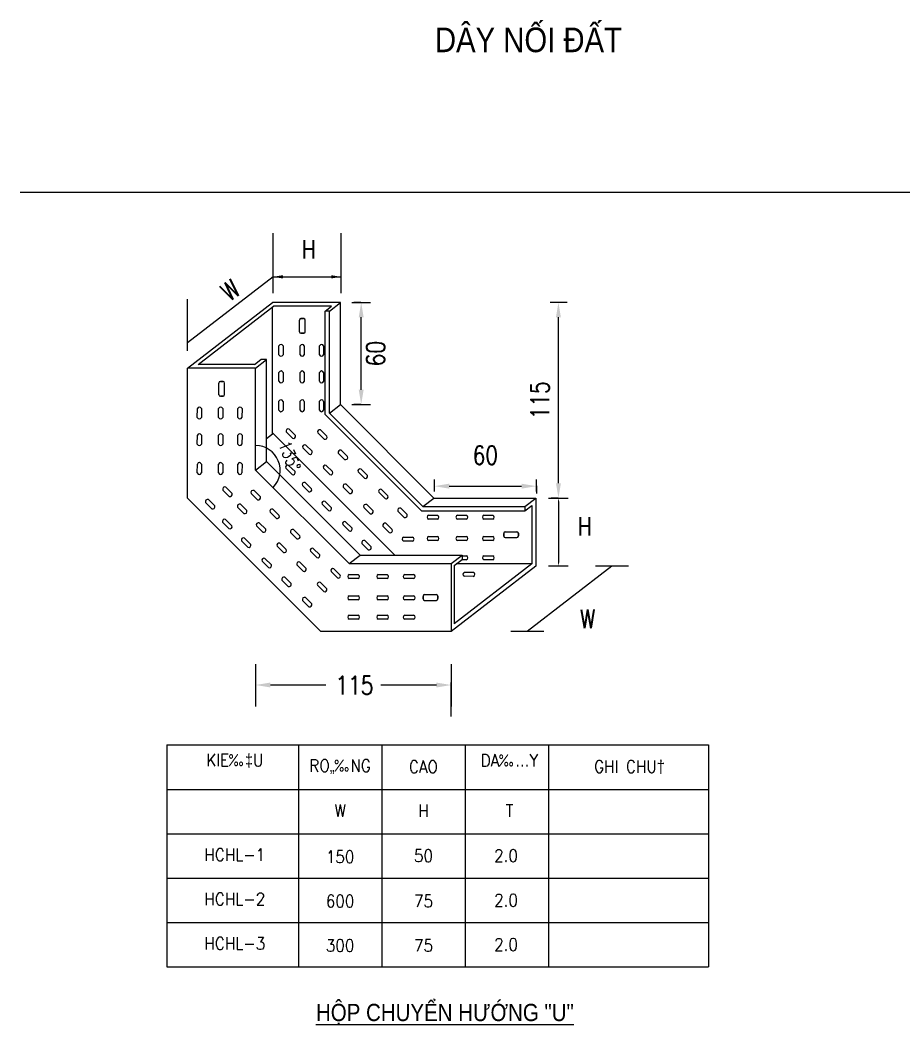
# Model space of a CAD drawing. Extents: x -5343388 to 7033982, y -486386 to 188356.
# Drawn here: x 561011 to 578941, y -111107 to -90713 of the extents above; entities that cross this region are included whole.
import ezdxf
from ezdxf.enums import TextEntityAlignment as Align

# ---------------------------------------------------------------- set-up
doc = ezdxf.new("R2010")
doc.units = 0
doc.header["$MEASUREMENT"] = 0
doc.layers.add('0-----TEXT DIEN', color=3, linetype='Continuous', lineweight=0)
for name, color, linetype in [('BTEXT', 5, 'Continuous'), ('Dim', 9, 'Continuous'), ('E-Text @ 1', 3, 'Continuous'), ('TRAYS', 6, 'Continuous')]:
    doc.layers.add(name, color=color, linetype=linetype)
doc.styles.add('ROMANS', font='romans.shx', dxfattribs={"width": 0.8, "height": 250, "bigfont": 'vns.shx'})
doc.styles.add('TEXT1', font='', dxfattribs={"width": 0.85, "height": 200})
doc.styles.get('TEXT1').set_extended_font_data('.VnArialH')
doc.dimstyles.new('KT-ARROW', dxfattribs={"dimtxt": 2.5, "dimasz": 2, "dimexe": 1, "dimexo": 0.0625, "dimgap": 0.09, "dimtad": 0, "dimdec": 4, "dimzin": 0, "dimdsep": 46, "dimtxsty": 'ROMANS', "dimcen": 0.09, "dimadec": 0, "dimazin": 0, "dimtfac": 1, "dimtdec": 4, "dimtmove": 2, "dimatfit": 3, "dimfxl": 1, "dimtvp": 1, "dimtolj": 1, "dimtzin": 0, "dimarcsym": 0})

# ---------------------------------------------------------------- blocks, each defined once
blk = doc.blocks.new('*D240')
at = {"layer": 'DEFPOINTS', "color": 0, "transparency": 16777216}
for p in [(565788, -97777), (565788, -99847), (565788, -99847), (566287, -99847), (567686, -101745)]:
    blk.add_point(p, dxfattribs=at)
at = {"layer": 'Dim', "color": 0, "lineweight": -2, "transparency": 16777216}
blk.add_arc((565788, -99847), 499, 315.2297, 89.7703, dxfattribs=at)
at = {"layer": 'Dim', "color": 0, "transparency": 16777216}
for points in [[(565790, -99349), (565790, -99348), (565788, -99348)], [(566143, -100199), (566142, -100199), (566141, -100200)]]:
    blk.add_solid(points, dxfattribs=at)
at = {"layer": 'Dim', "color": 0, "transparency": 16777216, "insert": (566480, -99561), "char_height": 250, "attachment_point": 5, "rotation": 292.5, "style": 'ROMANS'}
blk.add_mtext('\\A1;135°', dxfattribs=at)

msp = doc.modelspace()

# ---------------------------------------------------------------- linework, layer by layer
at = {"layer": 'BTEXT', "color": 7}
msp.add_line((561010.7426, -94204.22034), (633010.7426, -94204.22034), dxfattribs=at)
at = {"layer": 'Dim'}
for p, q in [((566142.11645, -96087.52347), (566141.87738, -95036.06234)), ((567521.87738, -96255.52992), (567521.87738, -95036.06234)), ((566142.07868, -96255.52992), (566142.07868, -95587.2444)), ((566142.07868, -95921.38716), (564408.44043, -97262.79248)), ((564408.47821, -97428.92879), (564408.23914, -96377.46766)), ((567739.37581, -96445.93793), (568121.37235, -96445.93793)), ((567920.99908, -96445.93793), (567780.37408, -96445.93793)), ((572107.28061, -96445.93793), (571762.28061, -96445.93793)), ((571922.66685, -96445.93793), (571782.04185, -96445.93793)), ((567930.37408, -98215.93793), (567930.37408, -96745.93793)), ((571932.04185, -100113.43793), (571932.04185, -96745.93793)), ((567739.37581, -98515.93793), (568121.37235, -98515.93793)), ((567920.99908, -98515.93793), (567780.37408, -98515.93793)), ((569415.6708, -100280.83841), (569415.6708, -100036.98428)), ((571485.6708, -100280.83841), (571485.6708, -100036.98428)), ((569715.6708, -100172.92843), (571185.6708, -100172.92843)), ((571485.6708, -100168.28635), (571485.6708, -100322.92843)), ((571731.24877, -100413.43793), (572132.83493, -100413.43793)), ((571922.66685, -100413.43793), (571782.04185, -100413.43793)), ((571929.8856, -100413.43793), (571897.54185, -100413.43793)), ((571932.04185, -100482.43793), (571932.04185, -101724.43793)), ((573018.51313, -101793.43793), (571297.6832, -103124.93279)), ((572132.83493, -101793.43793), (571731.24877, -101793.43793)), ((571929.8856, -101793.43793), (571897.54185, -101793.43793)), ((573352.65589, -101793.43793), (572684.37038, -101793.43793)), ((571638.186, -103124.93279), (570969.90048, -103124.93279)), ((565788.23914, -103787.52632), (565788.23914, -104643.89996)), ((569755.73914, -103787.52632), (569755.73914, -104643.89996)), ((566088.23914, -104208.6687), (566091.04351, -104208.6687)), ((567214.45342, -104208.6687), (566091.04351, -104208.6687)), ((569455.73914, -104208.6687), (568332.32922, -104208.6687)), ((569755.73914, -104845.94439), (569755.73914, -104155.94439)), ((563985.85349, -105421.68776), (574976.35349, -105421.68776)), ((563985.85349, -105421.68776), (563985.85349, -109927.68776)), ((566658.85349, -105421.68776), (566658.85349, -109927.68776)), ((568349.35349, -105421.68776), (568349.35349, -109927.68776)), ((570039.85349, -105421.68776), (570039.85349, -109927.68776)), ((571727.35349, -105421.68776), (571727.35349, -109927.68776)), ((574976.35349, -105421.68776), (574976.35349, -109927.68776)), ((563985.85349, -106327.68776), (574976.35349, -106327.68776)), ((563985.85349, -107227.68776), (574976.35349, -107227.68776)), ((563985.85349, -107227.68776), (574976.35349, -107227.68776)), ((563985.85349, -108127.68776), (574976.35349, -108127.68776)), ((563985.85349, -109027.68776), (574976.35349, -109027.68776)), ((563985.85349, -109927.68776), (574976.35349, -109927.68776))]:
    msp.add_line(p, q, dxfattribs=at)
at = {"layer": 'Dim', "color": 7}
msp.add_line((566142.07868, -95924.11667), (567521.87738, -95924.11667), dxfattribs=at)
at = {"layer": 'Dim'}
for points in [[(566080.67082, -95954.88828), (566094.85539, -95972.99347), (566142.07868, -95921.38716)], [(567880.37408, -96745.93793), (567980.37408, -96745.93793), (567930.37408, -96445.93793)], [(571882.04185, -96745.93793), (571982.04185, -96745.93793), (571932.04185, -96445.93793)], [(564454.31176, -97209.98082), (564468.96033, -97227.71269), (564408.44043, -97262.79248)], [(567880.37408, -98215.93793), (567980.37408, -98215.93793), (567930.37408, -98515.93793)], [(569715.6708, -100122.92843), (569715.6708, -100222.92843), (569415.6708, -100172.92843)], [(571185.6708, -100122.92843), (571185.6708, -100222.92843), (571485.6708, -100172.92843)], [(571882.04185, -100113.43793), (571982.04185, -100113.43793), (571932.04185, -100413.43793)], [(571920.54185, -100482.43793), (571943.54185, -100482.43793), (571932.04185, -100413.43793)], [(571920.54185, -101724.43793), (571943.54185, -101724.43793), (571932.04185, -101793.43793)], [(572957.10528, -101826.93905), (572971.28985, -101845.04424), (573018.51313, -101793.43793)], [(571343.55452, -103072.12113), (571358.2031, -103089.853), (571297.6832, -103124.93279)], [(566088.23914, -104158.6687), (566088.23914, -104258.6687), (565788.23914, -104208.6687)], [(569455.73914, -104158.6687), (569455.73914, -104258.6687), (569755.73914, -104208.6687)]]:
    msp.add_solid(points, dxfattribs=at)
at = {"layer": 'TRAYS', "color": 7}
for p, q in [((566142.07868, -96249.27992), (566142.07868, -95824.11667)), ((567521.87738, -96249.27992), (567521.87738, -95824.11667)), ((566342.07868, -95924.11667), (567321.87738, -95924.11667))]:
    msp.add_line(p, q, dxfattribs=at)
at = {"layer": 'TRAYS'}
for p, q in [((564408.23914, -97777.43279), (566129.06907, -96445.93793)), ((567509.06907, -96445.93793), (566129.06907, -96445.93793)), ((567286.1293, -96618.43793), (567509.06907, -96445.93793)), ((567509.06907, -98515.93793), (567509.06907, -96445.93793)), ((564622.34569, -97702.20738), (566148.49558, -96521.34651)), ((566129.677, -99119.68793), (566129.08963, -96536.36189)), ((567325.69702, -96521.34651), (566148.49558, -96521.34651)), ((567200.21563, -96618.43793), (567325.69702, -96521.34651)), ((567200.21563, -98719.28535), (567200.21563, -96618.43793)), ((567286.1293, -96618.43793), (567200.21563, -96618.43793)), ((567286.1293, -98688.43793), (567286.1293, -96618.43793)), ((566677.74021, -97040.80196), (566677.74021, -96801.03836)), ((566707.74021, -96772.79136), (566757.89793, -96772.79136)), ((566764.27348, -96772.79136), (566714.11576, -96772.79136)), ((566794.27348, -97040.80196), (566794.27348, -96801.03836)), ((566707.74021, -97069.04896), (566757.89793, -97069.04896)), ((566764.27348, -97069.04896), (566714.11576, -97069.04896)), ((565766.5832, -97702.20738), (565892.30131, -97604.93279)), ((565788.23914, -97777.43279), (566011.17891, -97604.93279)), ((566011.17891, -97604.93279), (565892.30131, -97604.93279)), ((566011.17891, -99674.93279), (566011.17891, -97604.93279)), ((564408.8399, -100419.64827), (564408.23914, -97777.43279)), ((565788.23914, -97777.43279), (564408.23914, -97777.43279)), ((565766.5832, -97702.20738), (564622.34569, -97702.20738)), ((565788.23914, -99847.43279), (565788.23914, -97777.43279)), ((565043.16028, -98316.96273), (565043.16028, -98077.19913)), ((565073.16028, -98048.95214), (565123.318, -98048.95214)), ((565129.69355, -98048.95214), (565079.53583, -98048.95214)), ((565159.69355, -98316.96273), (565159.69355, -98077.19913)), ((565073.16028, -98345.20973), (565123.318, -98345.20973)), ((565129.69355, -98345.20973), (565079.53583, -98345.20973)), ((567286.1293, -98688.43793), (567509.06907, -98515.93793)), ((567286.1293, -98688.43793), (569183.6293, -100585.93793)), ((567509.06907, -98515.93793), (569406.56907, -100413.43793)), ((567200.21563, -98719.28535), (569153.11821, -100672.18793)), ((566129.66983, -99088.1534), (568613.94922, -101572.43279)), ((566129.677, -99119.68793), (566011.17891, -99210.01263)), ((565788.23914, -99847.43279), (566011.17891, -99674.93279)), ((566011.17891, -99674.93279), (567908.67891, -101572.43279)), ((565788.23914, -99847.43279), (567685.73914, -101744.93279)), ((564408.8399, -100419.64827), (567114.12442, -103124.93279)), ((569183.6293, -100585.93793), (569406.56907, -100413.43793)), ((569406.56907, -100413.43793), (571476.56907, -100413.43793)), ((571253.6293, -100585.93793), (571476.56907, -100413.43793)), ((571476.56907, -100413.43793), (571476.56907, -101793.43793)), ((571476.56907, -100413.43793), (571476.56907, -100499.68793)), ((569153.11821, -100672.18793), (571253.6293, -100672.18793)), ((569183.6293, -100585.93793), (571253.6293, -100585.93793)), ((571253.6293, -100672.18793), (571390.31907, -100566.424)), ((571253.6293, -100585.93793), (571253.6293, -100672.18793)), ((571390.31907, -100566.424), (571390.31907, -101751.12004)), ((570822.54214, -101127.70698), (570822.54214, -101177.86471)), ((570822.54214, -101184.24026), (570822.54214, -101134.08253)), ((570850.78913, -101097.70698), (571090.55273, -101097.70698)), ((571118.79973, -101127.70698), (571118.79973, -101177.86471)), ((571118.79973, -101184.24026), (571118.79973, -101134.08253)), ((570850.78913, -101214.24026), (571090.55273, -101214.24026)), ((567685.73914, -101744.93279), (567908.67891, -101572.43279)), ((567685.73914, -101744.93279), (569755.73914, -101744.93279)), ((567908.67891, -101572.43279), (569755.73914, -101572.43279)), ((567908.67891, -101572.43279), (569755.73914, -101572.43279)), ((567908.67891, -101572.43279), (569755.73914, -101572.43279)), ((567908.67891, -101572.43279), (569755.73914, -101572.43279)), ((567908.67891, -101572.43279), (569755.73914, -101572.43279)), ((567908.67891, -101572.43279), (569978.67891, -101572.43279)), ((569755.73914, -101744.93279), (569978.67891, -101572.43279)), ((569755.73914, -101744.93279), (569755.73914, -103124.93279)), ((569817.0369, -101783.75355), (569978.67891, -101658.68279)), ((571390.31907, -101751.12004), (569817.0369, -102968.4496)), ((571390.31907, -101751.12004), (569859.2126, -101751.12004)), ((569978.67891, -101572.43279), (569978.67891, -101658.68279)), ((571476.56907, -101793.43793), (569755.73914, -103124.93279)), ((569817.0369, -101783.75355), (569817.0369, -102968.4496)), ((569216.2092, -102373.86776), (569455.9728, -102373.86776)), ((569187.9622, -102403.86776), (569187.9622, -102454.02548)), ((569187.9622, -102460.40103), (569187.9622, -102410.24331)), ((569216.2092, -102490.40103), (569455.9728, -102490.40103)), ((569484.21979, -102403.86776), (569484.21979, -102454.02548)), ((569484.21979, -102460.40103), (569484.21979, -102410.24331)), ((569755.73914, -103124.93279), (567114.12442, -103124.93279))]:
    msp.add_line(p, q, dxfattribs=at)
for points in [[(566261.59372, -97506.48885), (566262.51138, -97324.72944)], [(566345.95949, -97325.15074), (566345.04184, -97506.91015)], [(566692.68361, -97506.48885), (566693.60126, -97324.72944)], [(566777.04938, -97325.15074), (566776.13173, -97506.91015)], [(567084.58347, -97506.48885), (567085.50112, -97324.72944)], [(567168.94924, -97325.15074), (567168.03159, -97506.91015)], [(566261.59372, -98044.94149), (566262.51138, -97863.18208)], [(566345.95949, -97863.60338), (566345.04184, -98045.36279)], [(566692.68361, -98044.94149), (566693.60126, -97863.18208)], [(566777.04938, -97863.60338), (566776.13173, -98045.36279)], [(567084.58347, -98044.94149), (567085.50112, -97863.18208)], [(567168.94924, -97863.60338), (567168.03159, -98045.36279)], [(566261.59372, -98632.34446), (566262.51138, -98450.58505)], [(566345.95949, -98451.00636), (566345.04184, -98632.76576)], [(566692.68361, -98632.34446), (566693.60126, -98450.58505)], [(566777.04938, -98451.00636), (566776.13173, -98632.76576)], [(567084.58347, -98632.34446), (567085.50112, -98450.58505)], [(567168.94924, -98451.00636), (567168.03159, -98632.76576)], [(564605.8163, -98779.1952), (564606.73395, -98597.43579)], [(564690.18207, -98597.8571), (564689.26441, -98779.61651)], [(565036.90618, -98779.1952), (565037.82383, -98597.43579)], [(565121.27195, -98597.8571), (565120.3543, -98779.61651)], [(565428.80604, -98779.1952), (565429.72369, -98597.43579)], [(565513.17181, -98597.8571), (565512.25416, -98779.61651)], [(566537.8734, -99201.48812), (566409.20292, -99073.10887)], [(566468.14351, -99014.03457), (566596.81399, -99142.41382)], [(567177.20559, -99217.99442), (567048.53511, -99089.61517)], [(567107.4757, -99030.54087), (567236.14618, -99158.92012)], [(564605.8163, -99317.64784), (564606.73395, -99135.88843)], [(564690.18207, -99136.30974), (564689.26441, -99318.06915)], [(565036.90618, -99317.64784), (565037.82383, -99135.88843)], [(565121.27195, -99136.30974), (565120.3543, -99318.06915)], [(565428.80604, -99317.64784), (565429.72369, -99135.88843)], [(565513.17181, -99136.30974), (565512.25416, -99318.06915)], [(566874.26915, -99524.69949), (566745.59866, -99396.32024)], [(566804.53926, -99337.24594), (566933.20974, -99465.62519)], [(567595.12184, -99630.77554), (567466.45136, -99502.39629)], [(567525.39196, -99443.32199), (567654.06244, -99571.70124)], [(564605.8163, -99905.05081), (564606.73395, -99723.2914)], [(564690.18207, -99723.71271), (564689.26441, -99905.47212)], [(565036.90618, -99905.05081), (565037.82383, -99723.2914)], [(565121.27195, -99723.71271), (565120.3543, -99905.47212)], [(565428.80604, -99905.05081), (565429.72369, -99723.2914)], [(565513.17181, -99723.71271), (565512.25416, -99905.47212)], [(566528.82617, -99937.48061), (566400.15569, -99809.10136)], [(566459.09628, -99750.02706), (566587.76676, -99878.40631)], [(567292.1854, -99937.48061), (567163.51492, -99809.10136)], [(567222.45551, -99750.02706), (567351.12599, -99878.40631)], [(567997.23964, -100012.82262), (567868.56916, -99884.44337)], [(567927.50975, -99825.36907), (568056.18024, -99953.74832)], [(566795.49203, -100099.09529), (566924.16251, -100227.47454)], [(567624.57331, -100132.07415), (567753.24379, -100260.4534)], [(565252.31344, -100379.45525), (565123.64296, -100251.076)], [(565182.58355, -100192.0017), (565311.25403, -100320.38095)], [(565826.16382, -100449.00127), (565697.49334, -100320.62202)], [(565756.43393, -100261.54772), (565885.10441, -100389.92698)], [(566865.22192, -100286.54884), (566736.55144, -100158.16959)], [(567694.3032, -100319.5277), (567565.63272, -100191.14844)], [(568415.1559, -100425.60374), (568286.48542, -100297.22449)], [(568345.42601, -100238.15019), (568474.09649, -100366.52944)], [(564901.41265, -100632.2417), (564772.74217, -100503.86245)], [(564831.68276, -100444.78815), (564960.35324, -100573.16741)], [(565481.0372, -100540.37049), (565609.70768, -100668.74974)], [(567267.33972, -100668.59592), (567138.66924, -100540.21667)], [(567197.60983, -100481.14237), (567326.28031, -100609.52163)], [(565550.76709, -100727.82404), (565422.09661, -100599.44479)], [(566209.25367, -100827.38391), (566080.58319, -100699.00466)], [(566139.52378, -100639.93036), (566268.19426, -100768.30961)], [(568112.21946, -100732.30881), (567983.54898, -100603.92956)], [(568042.48957, -100544.85526), (568171.16005, -100673.23452)], [(568803.51126, -100807.30216), (568674.84078, -100678.9229)], [(568733.78138, -100619.84861), (568862.45186, -100748.22786)], [(565247.83064, -101034.52912), (565119.16016, -100906.14986)], [(565178.10075, -100847.07557), (565306.77124, -100975.45482)], [(565864.12704, -100918.75312), (565992.79752, -101047.13238)], [(567615.52609, -100893.92349), (567744.19657, -101022.30275)], [(568430.84493, -100926.55368), (568559.51541, -101054.93293)], [(569476.32079, -100845.29909), (569294.56138, -100844.38143)], [(569294.98268, -100760.93332), (569476.74209, -100761.85097)], [(570063.72376, -100845.29909), (569881.96435, -100844.38143)], [(569882.38566, -100760.93332), (570064.14506, -100761.85097)], [(570602.1764, -100845.29909), (570420.41699, -100844.38143)], [(570420.8383, -100760.93332), (570602.5977, -100761.85097)], [(565933.85693, -101106.20667), (565805.18645, -100977.82742)], [(566627.16992, -101240.16503), (566498.49944, -101111.78577)], [(566557.44003, -101052.71148), (566686.11051, -101181.09073)], [(567685.25597, -101081.37704), (567556.58549, -100952.99779)], [(568500.57482, -101114.00723), (568371.90434, -100985.62798)], [(565630.92049, -101412.91175), (565502.25001, -101284.5325)], [(565561.1906, -101225.4582), (565689.86108, -101353.83745)], [(566282.0433, -101331.53424), (566410.71378, -101459.9135)], [(568073.61134, -101463.07546), (567944.94086, -101334.69621)], [(568003.88145, -101275.62191), (568132.55193, -101404.00116)], [(568973.36871, -101289.11217), (568791.6093, -101288.19452)], [(568792.03061, -101204.7464), (568973.79002, -101205.66405)], [(569476.32079, -101276.38897), (569294.56138, -101275.47132)], [(569294.98268, -101192.0232), (569476.74209, -101192.94085)], [(570063.72376, -101276.38897), (569881.96435, -101275.47132)], [(569882.38566, -101192.0232), (570064.14506, -101192.94085)], [(570602.1764, -101276.38897), (570420.41699, -101275.47132)], [(570420.8383, -101192.0232), (570602.5977, -101192.94085)], [(566351.77319, -101518.98779), (566223.10271, -101390.60854)], [(567029.28772, -101622.21211), (566900.61724, -101493.83286)], [(566959.55783, -101434.75856), (567088.22831, -101563.13781)], [(566048.83674, -101825.69287), (565920.16626, -101697.31362)], [(565979.10686, -101638.23932), (566107.77734, -101766.61857)], [(566684.1611, -101713.58133), (566812.83158, -101841.96058)], [(570063.72376, -101668.28883), (569966.89583, -101667.79997)], [(569978.67891, -101584.40922), (570064.14506, -101584.84071)], [(570602.1764, -101668.28883), (570420.41699, -101667.37118)], [(570420.8383, -101583.92306), (570602.5977, -101584.84071)], [(566753.89099, -101901.03488), (566625.22051, -101772.65563)], [(567447.20398, -102034.99323), (567318.5335, -101906.61398)], [(567377.47409, -101847.53968), (567506.14457, -101975.91893)], [(567687.52461, -101965.6101), (567869.28402, -101966.52775)], [(568274.92759, -101965.6101), (568456.68699, -101966.52775)], [(568813.38023, -101965.6101), (568995.13963, -101966.52775)], [(570024.00712, -101919.18431), (570205.76653, -101920.10196)], [(566450.95454, -102207.73995), (566322.28406, -102079.3607)], [(566381.22466, -102020.2864), (566509.89514, -102148.66565)], [(567102.07735, -102126.36245), (567230.74783, -102254.7417)], [(567868.86272, -102049.97587), (567687.10331, -102049.05822)], [(568456.26569, -102049.97587), (568274.50628, -102049.05822)], [(568994.71833, -102049.97587), (568812.95892, -102049.05822)], [(570205.34522, -102003.55008), (570023.58581, -102002.63243)], [(567171.80724, -102313.816), (567043.13676, -102185.43674)], [(566868.8708, -102620.52107), (566740.20032, -102492.14182)], [(566799.14091, -102433.06752), (566927.81139, -102561.44677)], [(567868.86272, -102481.06576), (567687.10331, -102480.14811)], [(567687.52461, -102396.69999), (567869.28402, -102397.61764)], [(568456.26569, -102481.06576), (568274.50628, -102480.14811)], [(568274.92759, -102396.69999), (568456.68699, -102397.61764)], [(568994.71833, -102481.06576), (568812.95892, -102480.14811)], [(568813.38023, -102396.69999), (568995.13963, -102397.61764)], [(567868.86272, -102872.96562), (567687.10331, -102872.04796)], [(567687.52461, -102788.59984), (567869.28402, -102789.5175)], [(568456.26569, -102872.96562), (568274.50628, -102872.04796)], [(568274.92759, -102788.59984), (568456.68699, -102789.5175)], [(568994.71833, -102872.96562), (568812.95892, -102872.04796)], [(568813.38023, -102788.59984), (568995.13963, -102789.5175)]]:
    msp.add_lwpolyline(points, dxfattribs=at)
for centre, radius, start, end in [((566707.74021, -96802.79136), 30, 90, 180), ((566764.27348, -96802.79136), 30, 0, 90), ((566707.74021, -97039.04896), 30, 180, 270), ((566764.27348, -97039.04896), 30, 270, 0), ((566304.15464, -97340.94307), 44.68829, 20.694704324, 158.726759976), ((566735.24453, -97340.94307), 44.68829, 20.694704324, 158.726759976), ((567127.14438, -97340.94307), 44.68829, 20.694704324, 158.726759976), ((566303.39858, -97490.69652), 44.68829, 200.694704334, 338.726759986), ((566734.48846, -97490.69652), 44.68829, 200.694704334, 338.726759986), ((567126.38832, -97490.69652), 44.68829, 200.694704334, 338.726759986), ((566304.15464, -97879.39571), 44.68829, 20.694704324, 158.726759976), ((566735.24453, -97879.39571), 44.68829, 20.694704324, 158.726759976), ((567127.14438, -97879.39571), 44.68829, 20.694704324, 158.726759976), ((565073.16028, -98078.95214), 30, 90, 180), ((565129.69355, -98078.95214), 30, 0, 90), ((566303.39858, -98029.14916), 44.68829, 200.694704334, 338.726759986), ((566734.48846, -98029.14916), 44.68829, 200.694704334, 338.726759986), ((567126.38832, -98029.14916), 44.68829, 200.694704334, 338.726759986), ((565073.16028, -98315.20973), 30, 180, 270), ((565129.69355, -98315.20973), 30, 270, 0), ((566304.15464, -98466.79868), 44.68829, 20.694704324, 158.726759976), ((566735.24453, -98466.79868), 44.68829, 20.694704324, 158.726759976), ((567127.14438, -98466.79868), 44.68829, 20.694704324, 158.726759976), ((564648.37721, -98613.64942), 44.68829, 20.694704324, 158.726759976), ((565079.4671, -98613.64942), 44.68829, 20.694704324, 158.726759976), ((565471.36696, -98613.64942), 44.68829, 20.694704324, 158.726759976), ((566303.39858, -98616.55214), 44.68829, 200.694704334, 338.726759986), ((566734.48846, -98616.55214), 44.68829, 200.694704334, 338.726759986), ((567126.38832, -98616.55214), 44.68829, 200.694704334, 338.726759986), ((564647.62115, -98763.40288), 44.68829, 200.694704334, 338.726759986), ((565078.71104, -98763.40288), 44.68829, 200.694704334, 338.726759986), ((565470.61089, -98763.40288), 44.68829, 200.694704334, 338.726759986), ((564648.37721, -99152.10206), 44.68829, 20.694704324, 158.726759976), ((565079.4671, -99152.10206), 44.68829, 20.694704324, 158.726759976), ((565471.36696, -99152.10206), 44.68829, 20.694704324, 158.726759976), ((566450.00198, -99054.87485), 44.68829, 66.048886259, 204.080941907), ((567089.33417, -99071.38115), 44.68829, 66.048886259, 204.080941907), ((564647.62115, -99301.85552), 44.68829, 200.694704334, 338.726759986), ((565078.71104, -99301.85552), 44.68829, 200.694704334, 338.726759986), ((565470.61089, -99301.85552), 44.68829, 200.694704334, 338.726759986), ((566556.01492, -99160.64784), 44.68829, 246.048886268, 24.080941918), ((567195.34711, -99177.15414), 44.68829, 246.048886268, 24.080941918), ((566786.39773, -99378.08622), 44.68829, 66.048886259, 204.080941907), ((566892.41067, -99483.85921), 44.68829, 246.048886268, 24.080941918), ((567507.25043, -99484.16226), 44.68829, 66.048886259, 204.080941907), ((564648.37721, -99739.50503), 44.68829, 20.694704324, 158.726759976), ((565079.4671, -99739.50503), 44.68829, 20.694704324, 158.726759976), ((565471.36696, -99739.50503), 44.68829, 20.694704324, 158.726759976), ((567613.26337, -99589.93526), 44.68829, 246.048886268, 24.080941918), ((564647.62115, -99889.25849), 44.68829, 200.694704334, 338.726759986), ((565078.71104, -99889.25849), 44.68829, 200.694704334, 338.726759986), ((565470.61089, -99889.25849), 44.68829, 200.694704334, 338.726759986), ((566440.95475, -99790.86734), 44.68829, 66.048886259, 204.080941907), ((566546.9677, -99896.64033), 44.68829, 246.048886268, 24.080941918), ((567204.31399, -99790.86734), 44.68829, 66.048886259, 204.080941907), ((567310.32693, -99896.64033), 44.68829, 246.048886268, 24.080941918), ((567909.36823, -99866.20935), 44.68829, 66.048886259, 204.080941907), ((566777.3505, -100139.93557), 44.68829, 66.048886259, 204.080941907), ((567606.43179, -100172.91442), 44.68829, 66.048886259, 204.080941907), ((568015.38117, -99971.98234), 44.68829, 246.048886268, 24.080941918), ((565164.44202, -100232.84197), 44.68829, 66.048886259, 204.080941907), ((565270.45496, -100338.61497), 44.68829, 246.048886268, 24.080941918), ((565738.29241, -100302.388), 44.68829, 66.048886259, 204.080941907), ((566883.36344, -100245.70856), 44.68829, 246.048886268, 24.080941918), ((567712.44473, -100278.68742), 44.68829, 246.048886268, 24.080941918), ((568327.28449, -100278.99047), 44.68829, 66.048886259, 204.080941907), ((564813.54123, -100485.62843), 44.68829, 66.048886259, 204.080941907), ((565462.89567, -100581.21077), 44.68829, 66.048886259, 204.080941907), ((565844.30535, -100408.161), 44.68829, 246.048886268, 24.080941918), ((567179.4683, -100521.98265), 44.68829, 66.048886259, 204.080941907), ((568024.34805, -100585.69554), 44.68829, 66.048886259, 204.080941907), ((568433.29743, -100384.76346), 44.68829, 246.048886268, 24.080941918), ((564919.55418, -100591.40143), 44.68829, 246.048886268, 24.080941918), ((565568.90861, -100686.98376), 44.68829, 246.048886268, 24.080941918), ((566121.38225, -100680.77064), 44.68829, 66.048886259, 204.080941907), ((567285.48124, -100627.75565), 44.68829, 246.048886268, 24.080941918), ((568130.36099, -100691.46854), 44.68829, 246.048886268, 24.080941918), ((568715.63985, -100660.68888), 44.68829, 66.048886259, 204.080941907), ((565159.95923, -100887.91584), 44.68829, 66.048886259, 204.080941907), ((565845.98551, -100959.5934), 44.68829, 66.048886259, 204.080941907), ((566227.39519, -100786.54363), 44.68829, 246.048886268, 24.080941918), ((567597.38456, -100934.76377), 44.68829, 66.048886259, 204.080941907), ((568412.70341, -100967.39396), 44.68829, 66.048886259, 204.080941907), ((568821.65279, -100766.46188), 44.68829, 246.048886268, 24.080941918), ((569310.77501, -100802.73817), 44.68829, 110.694704331, 248.726759986), ((569460.52846, -100803.49423), 44.68829, 290.694704323, 68.726759972), ((569898.17798, -100802.73817), 44.68829, 110.694704331, 248.726759986), ((570047.93144, -100803.49423), 44.68829, 290.694704323, 68.726759972), ((570436.63062, -100802.73817), 44.68829, 110.694704331, 248.726759986), ((570586.38408, -100803.49423), 44.68829, 290.694704323, 68.726759972), ((565265.97217, -100993.68884), 44.68829, 246.048886268, 24.080941918), ((565951.99845, -101065.3664), 44.68829, 246.048886268, 24.080941918), ((566539.29851, -101093.55175), 44.68829, 66.048886259, 204.080941907), ((567703.3975, -101040.53677), 44.68829, 246.048886268, 24.080941918), ((568518.71635, -101073.16695), 44.68829, 246.048886268, 24.080941918), ((570852.54214, -101127.70698), 30, 90, 180), ((571088.79973, -101127.70698), 30, 0, 90), ((565543.04907, -101266.29848), 44.68829, 66.048886259, 204.080941907), ((565649.06201, -101372.07147), 44.68829, 246.048886268, 24.080941918), ((566263.90177, -101372.37452), 44.68829, 66.048886259, 204.080941907), ((566645.31145, -101199.32475), 44.68829, 246.048886268, 24.080941918), ((567985.73992, -101316.46219), 44.68829, 66.048886259, 204.080941907), ((568807.82293, -101246.55125), 44.68829, 110.694704331, 248.726759986), ((568957.57639, -101247.30732), 44.68829, 290.694704323, 68.726759972), ((569310.77501, -101233.82806), 44.68829, 110.694704331, 248.726759986), ((569460.52846, -101234.58412), 44.68829, 290.694704323, 68.726759972), ((569898.17798, -101233.82806), 44.68829, 110.694704331, 248.726759986), ((570047.93144, -101234.58412), 44.68829, 290.694704323, 68.726759972), ((570436.63062, -101233.82806), 44.68829, 110.694704331, 248.726759986), ((570586.38408, -101234.58412), 44.68829, 290.694704323, 68.726759972), ((570852.54214, -101184.24026), 30, 180, 270), ((571088.79973, -101184.24026), 30, 270, 0), ((566369.91471, -101478.14752), 44.68829, 246.048886268, 24.080941918), ((566941.41631, -101475.59884), 44.68829, 66.048886259, 204.080941907), ((568091.75286, -101422.23518), 44.68829, 246.048886268, 24.080941918), ((565960.96533, -101679.0796), 44.68829, 66.048886259, 204.080941907), ((566066.97827, -101784.85259), 44.68829, 246.048886268, 24.080941918), ((566666.01957, -101754.42161), 44.68829, 66.048886259, 204.080941907), ((567047.42925, -101581.37183), 44.68829, 246.048886268, 24.080941918), ((570047.93144, -101626.48398), 44.68829, 290.694704323, 68.726759972), ((570436.63062, -101625.72791), 44.68829, 110.694704331, 248.726759986), ((570586.38408, -101626.48398), 44.68829, 290.694704323, 68.726759972), ((566772.03251, -101860.1946), 44.68829, 246.048886268, 24.080941918), ((567359.33257, -101888.37996), 44.68829, 66.048886259, 204.080941907), ((567703.31694, -102007.41495), 44.68829, 110.694704331, 248.726759986), ((567853.07039, -102008.17102), 44.68829, 290.694704323, 68.726759972), ((568290.71991, -102007.41495), 44.68829, 110.694704331, 248.726759986), ((568440.47337, -102008.17102), 44.68829, 290.694704323, 68.726759972), ((568829.17255, -102007.41495), 44.68829, 110.694704331, 248.726759986), ((568978.92601, -102008.17102), 44.68829, 290.694704323, 68.726759972), ((570039.79944, -101960.98916), 44.68829, 110.694704331, 248.726759986), ((570189.5529, -101961.74523), 44.68829, 290.694704323, 68.726759972), ((566363.08313, -102061.12668), 44.68829, 66.048886259, 204.080941907), ((566469.09607, -102166.89967), 44.68829, 246.048886268, 24.080941918), ((567083.93583, -102167.20272), 44.68829, 66.048886259, 204.080941907), ((567465.34551, -101994.15295), 44.68829, 246.048886268, 24.080941918), ((567189.94877, -102272.97572), 44.68829, 246.048886268, 24.080941918), ((569217.9622, -102403.86776), 30, 90, 180), ((569454.21979, -102403.86776), 30, 0, 90), ((566780.99939, -102473.9078), 44.68829, 66.048886259, 204.080941907), ((566887.01233, -102579.68079), 44.68829, 246.048886268, 24.080941918), ((567703.31694, -102438.50484), 44.68829, 110.694704331, 248.726759986), ((567853.07039, -102439.2609), 44.68829, 290.694704323, 68.726759972), ((568290.71991, -102438.50484), 44.68829, 110.694704331, 248.726759986), ((568440.47337, -102439.2609), 44.68829, 290.694704323, 68.726759972), ((568829.17255, -102438.50484), 44.68829, 110.694704331, 248.726759986), ((568978.92601, -102439.2609), 44.68829, 290.694704323, 68.726759972), ((569217.9622, -102460.40103), 30, 180, 270), ((569454.21979, -102460.40103), 30, 270, 0), ((567703.31694, -102830.4047), 44.68829, 110.694704331, 248.726759986), ((567853.07039, -102831.16076), 44.68829, 290.694704323, 68.726759972), ((568290.71991, -102830.4047), 44.68829, 110.694704331, 248.726759986), ((568440.47337, -102831.16076), 44.68829, 290.694704323, 68.726759972), ((568829.17255, -102830.4047), 44.68829, 110.694704331, 248.726759986), ((568978.92601, -102831.16076), 44.68829, 290.694704323, 68.726759972)]:
    msp.add_arc(centre, radius, start, end, dxfattribs=at)
at = {"layer": 'TRAYS', "color": 7}
for points in [[(566342.07868, -95890.78333), (566342.07868, -95957.45), (566142.07868, -95924.11667)], [(567321.87738, -95890.78333), (567321.87738, -95957.45), (567521.87738, -95924.11667)]]:
    msp.add_solid(points, dxfattribs=at)

# ---------------------------------------------------------------- texts
at = {"layer": '0-----TEXT DIEN', "style": 'ROMANS', "width": 0.9}
for s, p in [('KIE‰‡U', (565367.35349, -105739.68776)), ('DA‰…Y', (570936.85349, -105739.68776)), ('RO„‰NG', (567503.35349, -105868.68776)), ('CAO', (569193.85349, -105868.68776)), ('GHI CHU†', (573374.35349, -105868.68776)), ('W', (567503.35349, -106761.18776)), ('H', (569193.85349, -106761.18776)), ('T', (570936.85349, -106761.18776)), ('HCHL-1', (565367.35349, -107653.68776)), ('150', (567503.35349, -107695.68776)), ('50', (569193.85349, -107674.68776)), ('2.0', (570869.35349, -107671.68776)), ('HCHL-2', (565367.35349, -108553.68776)), ('600', (567503.35349, -108595.68776)), ('75', (569193.85349, -108595.68776)), ('2.0', (570869.35349, -108576.18776)), ('HCHL-3', (565367.35349, -109453.68776)), ('300', (567503.35349, -109495.68776)), ('75', (569193.85349, -109495.68776)), ('2.0', (570869.35349, -109476.18776))]:
    msp.add_text(s, height=250, dxfattribs=at).set_placement(p, align=Align.MIDDLE)
at = {"layer": '0-----TEXT DIEN', "char_height": 375, "attachment_point": 5, "style": 'ROMANS'}
for s, insert in [('H', (566863.31628, -95367.58462)), ('60', (570450.6708, -99545.25279)), ('H', (572463.26911, -100989.6159)), ('W', (572523.94601, -102864.55018)), ('115', (567794.02051, -104213.37314))]:
    msp.add_mtext(s, dxfattribs=dict(at, insert=insert))
for s, insert, rotation in [('W', (565270.51826, -96191.73764), 35.412438565), ('60', (568224.25766, -97480.93793), 90), ('115', (571557.04185, -98429.68793), 90)]:
    msp.add_mtext(s, dxfattribs=dict(at, insert=insert, rotation=rotation))
at = {"layer": 'E-Text @ 1', "style": 'TEXT1', "width": 0.85}
for s, height, p in [('d©y nèi ®Êt', 500, (571324.06367, -91042.25866)), ('%%Uhép chuyÓn h\xadíng "u"', 350, (569628.74066, -110840.77143))]:
    msp.add_text(s, height=height, dxfattribs=at).set_placement(p, align=Align.MIDDLE)

# ---------------------------------------------------------------- dimensions: what is measured, and where the dimension line sits
at = {"layer": 'Dim'}
dim = msp.add_angular_dim_2l(base=(566287.21092, -99847.43279), line1=((565788.23914, -99847.43279), (565788.23914, -97777.43279)), line2=((565788.23914, -99847.43279), (567685.73914, -101744.93279)), dimstyle='KT-ARROW', dxfattribs=at)
dim.commit()
dim.dimension.update_dxf_attribs({"geometry": '*D240', "text_midpoint": (566480.19884, -99560.8137)})

doc.saveas('drawing.dxf')
